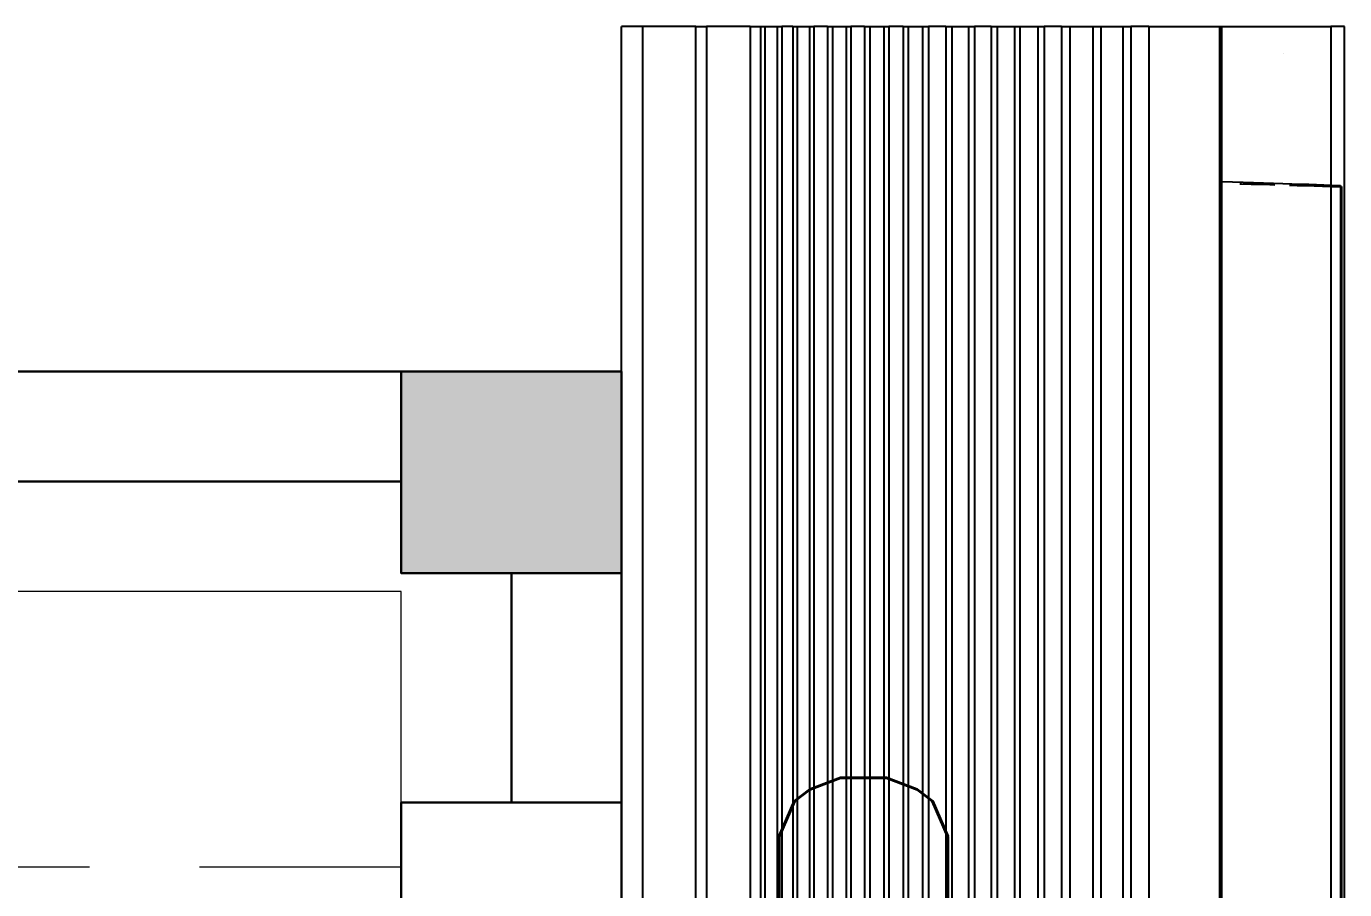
# Model space of a CAD drawing. Header units: inches. Extents: x -86208230 to 200276, y 9267 to 1246656.
# Drawn here: x 123143 to 124940, y 49842 to 51018 of the extents above; entities that cross this region are included whole.
import ezdxf

# ---------------------------------------------------------------- set-up
doc = ezdxf.new("R2010")
doc.units = ezdxf.units.IN
doc.header["$MEASUREMENT"] = 0
doc.linetypes.add('HIDDEN', pattern=[0.375, 0.25, -0.125])
for name, color, linetype, lineweight in [('COLUMN', 8, 'Continuous', 30), ('LW', 8, 'Continuous', 20), ('wall', 8, 'Continuous', 30), ('WIN', 8, 'Continuous', 18)]:
    doc.layers.add(name, color=color, linetype=linetype, lineweight=lineweight)
doc.layers.add('Edges', color=7, linetype='Continuous')
doc.styles.add('LAILA', font='romans.shx', dxfattribs={"width": 0.85})

# ---------------------------------------------------------------- blocks, each defined once
blk = doc.blocks.new('air con')
at = {"layer": 'Edges'}
for p, q in [((71.402, 41.898), (152.402, 41.898)), ((152.402, 41.095), (152.402, 41.898)), ((71.402, 41.095), (152.402, 41.095)), ((152.402, 39.122), (152.402, 41.095)), ((71.402, 39.122), (152.402, 39.122)), ((152.402, 39.122), (152.402, 38.724)), ((152.402, 38.724), (71.402, 38.724)), ((152.402, 37.092), (152.402, 38.724)), ((152.402, 37.092), (71.402, 37.092)), ((152.402, 37.092), (152.402, 36.701)), ((152.402, 36.701), (71.402, 36.701)), ((152.402, 36.542), (71.402, 36.542)), ((152.402, 36.701), (152.402, 36.542)), ((152.402, 36.542), (152.402, 36.078)), ((152.402, 36.078), (71.402, 36.078)), ((152.402, 36.078), (152.402, 35.914)), ((152.402, 35.914), (71.402, 35.914)), ((152.402, 35.493), (71.402, 35.493)), ((152.402, 35.493), (152.402, 35.914)), ((152.402, 35.493), (152.402, 35.34)), ((152.402, 35.34), (71.402, 35.34)), ((152.402, 35.34), (152.402, 34.877)), ((152.402, 34.877), (71.402, 34.877)), ((152.402, 34.709), (71.402, 34.709)), ((152.402, 34.877), (152.402, 34.709)), ((152.402, 34.207), (152.402, 34.709)), ((152.402, 34.207), (71.402, 34.207)), ((152.402, 34.022), (71.402, 34.022)), ((152.402, 34.207), (152.402, 34.022)), ((152.402, 34.022), (152.402, 33.51)), ((152.402, 33.51), (71.402, 33.51)), ((152.402, 33.51), (152.402, 33.335)), ((152.402, 33.335), (71.402, 33.335)), ((152.402, 32.826), (152.402, 33.335)), ((152.402, 32.826), (71.402, 32.826)), ((152.402, 32.625), (71.402, 32.625)), ((152.402, 32.826), (152.402, 32.625)), ((152.402, 32.625), (152.402, 32.098)), ((152.402, 32.098), (71.402, 32.098)), ((152.402, 32.098), (152.402, 31.911)), ((152.402, 31.911), (71.402, 31.911)), ((152.402, 31.378), (152.402, 31.911)), ((152.402, 31.378), (71.402, 31.378)), ((152.402, 31.189), (71.402, 31.189)), ((152.402, 31.378), (152.402, 31.189)), ((152.402, 31.189), (152.402, 30.654)), ((152.402, 30.654), (71.402, 30.654)), ((152.402, 30.654), (152.402, 30.439)), ((152.402, 30.439), (71.402, 30.439)), ((152.402, 29.791), (152.402, 30.439)), ((152.402, 29.791), (71.402, 29.791)), ((152.402, 29.562), (71.402, 29.562)), ((152.402, 29.791), (152.402, 29.562)), ((152.402, 29.562), (152.402, 28.935)), ((152.402, 28.935), (71.402, 28.935)), ((152.402, 28.714), (71.402, 28.714)), ((152.402, 28.935), (152.402, 28.714)), ((152.402, 28.092), (152.402, 28.714)), ((152.402, 28.092), (71.402, 28.092)), ((152.402, 28.092), (152.402, 27.871)), ((152.402, 27.871), (71.402, 27.871)), ((152.402, 27.871), (152.402, 27.226)), ((152.402, 27.226), (71.402, 27.226)), ((152.402, 27.226), (152.402, 27.024)), ((152.402, 27.024), (71.402, 27.024)), ((152.402, 27.024), (152.402, 26.349)), ((152.402, 26.349), (71.402, 26.349)), ((152.402, 26.117), (71.402, 26.117)), ((152.402, 26.349), (152.402, 26.117)), ((152.402, 25.469), (152.402, 26.117)), ((152.402, 25.469), (71.402, 25.469)), ((152.402, 25.162), (71.402, 25.162)), ((152.402, 25.469), (152.402, 25.162)), ((152.402, 25.162), (152.402, 24.304)), ((152.402, 24.304), (71.402, 24.304)), ((152.402, 24.304), (152.402, 24.002)), ((152.402, 24.002), (71.402, 24.002)), ((152.402, 24.002), (152.402, 23.184)), ((152.402, 23.184), (71.402, 23.184)), ((152.402, 23.184), (152.402, 22.883)), ((152.402, 22.883), (71.402, 22.883)), ((152.402, 22.213), (152.402, 22.883)), ((152.402, 22.213), (71.402, 22.213)), ((152.402, 22.213), (152.402, 19.568)), ((152.402, 19.568), (71.402, 19.568)), ((152.402, 19.493), (71.402, 19.493)), ((146.588, 19.085), (146.601, 19.493)), ((152.402, 19.568), (152.402, 19.493)), ((152.402, 19.493), (152.402, 15.42)), ((146.504, 18.391), (146.514, 18.752)), ((146.514, 18.752), (146.516, 18.813)), ((146.575, 18.687), (146.588, 19.085)), ((146.494, 18.035), (146.504, 18.391)), ((146.55, 17.923), (146.562, 18.299)), ((146.562, 18.299), (146.575, 18.687)), ((146.484, 17.685), (146.494, 18.035)), ((146.538, 17.558), (146.55, 17.923)), ((146.479, 17.503), (146.484, 17.685)), ((146.527, 17.206), (146.538, 17.558)), ((146.456, 16.673), (146.464, 16.956)), ((146.505, 16.546), (146.516, 16.869)), ((146.516, 16.869), (146.527, 17.206)), ((151.402, 17.184), (151.402, 17.175)), ((146.438, 16.032), (146.447, 16.349)), ((146.447, 16.349), (146.456, 16.673)), ((146.495, 16.239), (146.505, 16.546)), ((146.429, 15.722), (146.438, 16.032)), ((146.477, 15.675), (146.486, 15.948)), ((146.486, 15.948), (146.495, 16.239)), ((146.421, 15.42), (76.921, 15.42)), ((146.421, 15.42), (146.429, 15.722)), ((146.468, 15.42), (146.421, 15.42)), ((146.421, 15.42), (146.421, 15.051)), ((146.468, 15.42), (146.477, 15.675)), ((152.402, 15.42), (146.468, 15.42)), ((146.468, 15.42), (146.468, 15.051)), ((152.402, 14.898), (152.402, 15.42)), ((71.402, 14.898), (152.402, 14.898)), ((146.421, 15.051), (76.921, 15.051)), ((146.421, 15.012), (76.921, 15.012)), ((146.468, 15.051), (146.421, 15.051)), ((146.421, 15.051), (146.421, 15.012))]:
    blk.add_line(p, q, dxfattribs=at)
blk = doc.blocks.new('2.0 HP AIR CONDITION')
at = {"xscale": 36.51607049631966, "yscale": 36.51607049631966, "zscale": 36.51607049631966}
blk.add_blockref('air con', (-4183.5, -544), dxfattribs=at)
at = {"insert": (-600.4, 770.7), "char_height": 438.25, "width": 4290.862, "attachment_point": 1, "style": 'LAILA'}
blk.add_mtext('2HP', dxfattribs=at)

msp = doc.modelspace()

# ---------------------------------------------------------------- hatches: boundary and pattern name
at = {"layer": 'COLUMN'}
msp.add_hatch(color=256, dxfattribs=at).paths.add_polyline_path([(123653.7, 50548.1), (123953.7, 50548.1), (123953.7, 50273.1), (123653.7, 50273.1)])

# ---------------------------------------------------------------- linework, layer by layer
msp.add_lwpolyline([(123653.7, 50548.1), (123953.7, 50548.1), (123953.7, 50273.1), (123653.7, 50273.1)], close=True, dxfattribs=at)
at = {"layer": 'LW'}
for p, q in [((123653.7, 50248.1), (122478.7, 50248.1)), ((123653.7, 49960.6), (123653.7, 50248.1))]:
    msp.add_line(p, q, dxfattribs=at)
at = {"layer": 'LW', "linetype": 'HIDDEN', "ltscale": 1200}
msp.add_line((122478.7, 49873.1), (123653.7, 49873.1), dxfattribs=at)
at = {"layer": 'wall'}
for p, q in [((123953.7, 50548.1), (121803.7, 50548.1)), ((123953.7, 49810.6), (123953.7, 50548.1)), ((123653.7, 50398.1), (121803.7, 50398.1)), ((123803.7, 49960.6), (123803.7, 50273.1))]:
    msp.add_line(p, q, dxfattribs=at)
msp.add_lwpolyline([(123953.7, 49810.6), (123953.7, 49960.6), (123653.7, 49960.6), (123653.7, 49810.6)], close=True, dxfattribs=at)
at = {"layer": 'WIN'}
msp.add_line((123953.7, 50273.1), (123953.7, 50548.1), dxfattribs=at)

# ---------------------------------------------------------------- block references
at = {"rotation": 90}
msp.add_blockref('2.0 HP AIR CONDITION', (124939.7, 49636.8), dxfattribs=at)

doc.saveas('drawing.dxf')
